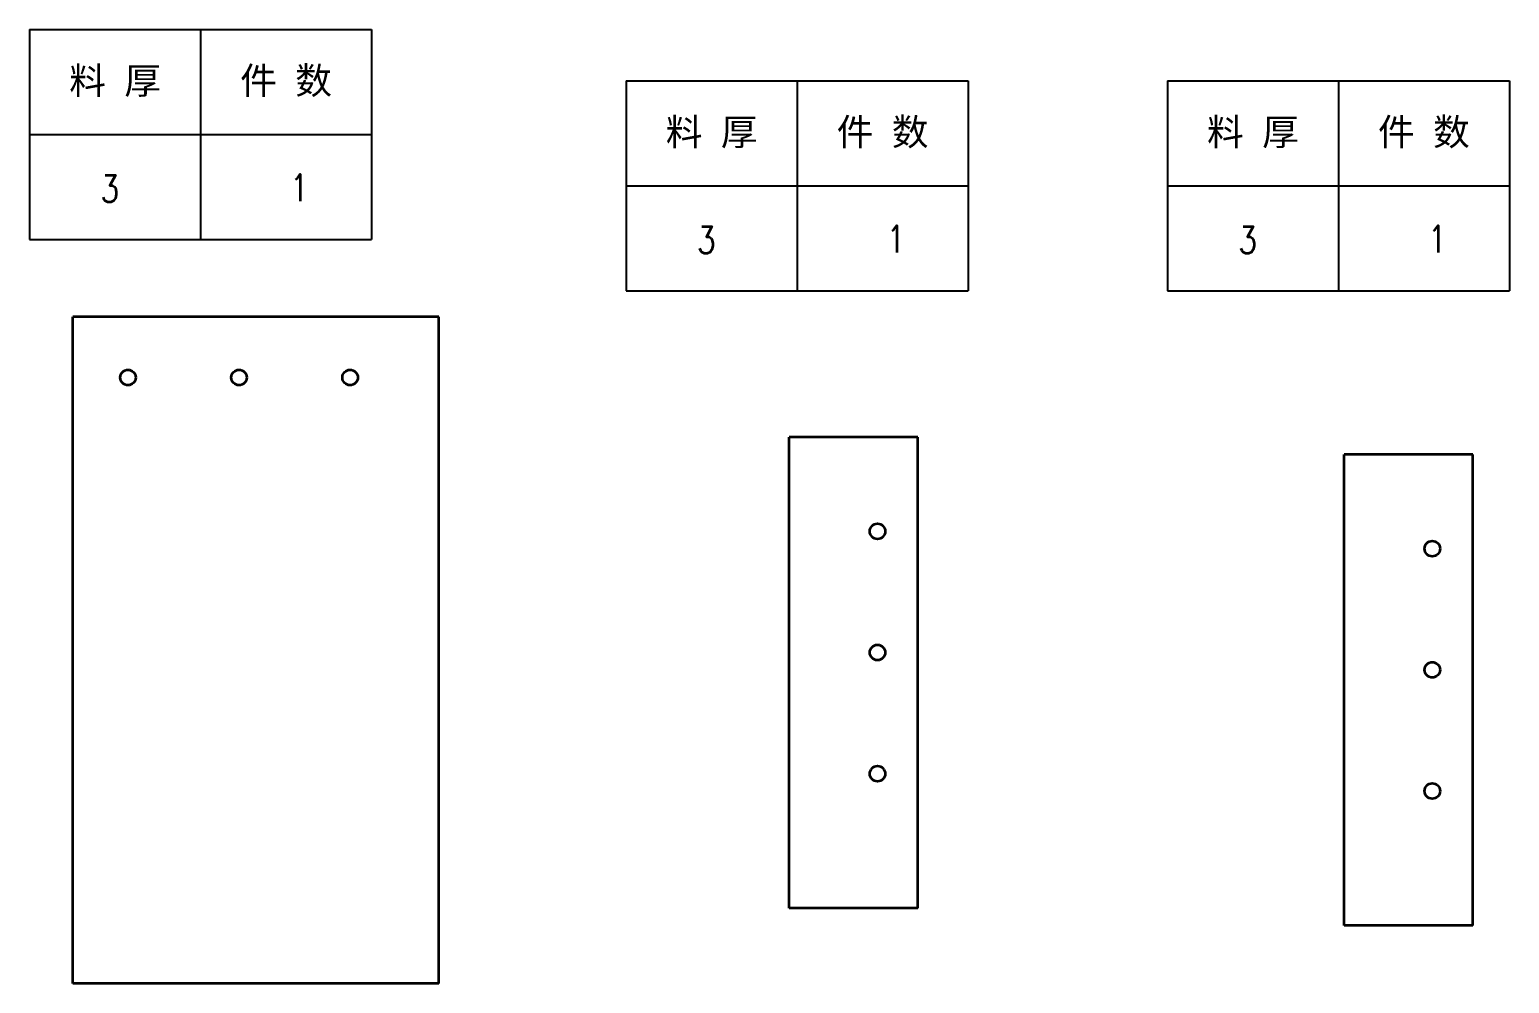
# Model space of a CAD drawing. Header units: millimetres. Extents: x -1727 to 307751, y -105919 to 6637.
# Drawn here: x 6733 to 8931, y -19302 to -17886 of the extents above; entities that cross this region are included whole.
import ezdxf
from ezdxf.enums import TextEntityAlignment as Align

# ---------------------------------------------------------------- set-up
doc = ezdxf.new("R2010")
doc.units = ezdxf.units.MM
doc.styles.add('DIM', font='txt.shx', dxfattribs={"width": 0.8, "bigfont": 'bigfont.shx'})
doc.styles.get("Standard").update_dxf_attribs({"font": 'arial.ttf'})

# ---------------------------------------------------------------- blocks, each defined once
blk = doc.blocks.new('*T16')
at = {"color": 0, "linetype": 'ByBlock', "lineweight": -2, "transparency": 16777216}
for p, q in [((0, 0), (127, 0)), ((0, 0), (0, -78)), ((63.5, 0), (63.5, -78)), ((127, 0), (127, -78)), ((0, -39), (127, -39)), ((0, -78), (127, -78))]:
    blk.add_line(p, q, dxfattribs=at)
at = {"color": 0, "transparency": 16777216, "char_height": 10, "width": 60.5, "attachment_point": 5}
for s, insert in [('{\\fSimSun|b0|i0|c134|p2;料 厚}', (31.75, -19.5)), ('{\\fSimSun|b0|i0|c134|p2;件 数}', (95.25, -19.5))]:
    blk.add_mtext(s, dxfattribs=dict(at, insert=insert))
blk = doc.blocks.new('拆图参数')
blk.add_blockref('*T16', (-63.5, 78))
at = {"style": 'DIM', "width": 0.8}
blk.add_attdef('6', text='', height=10, dxfattribs=at).set_placement((-37.13, 18.91), align=Align.MIDDLE_LEFT)
blk.add_attdef('1', text='', height=10, dxfattribs=at).set_placement((36.65, 19.27), align=Align.MIDDLE_CENTER)

msp = doc.modelspace()

# ---------------------------------------------------------------- linework, layer by layer
at = {"color": 7, "lineweight": 35}
for p, q in [((6796.63571, -19302.31593), (6796.63571, -18312.31593)), ((7340.63571, -18312.31593), (6796.63571, -18312.31593)), ((7340.63571, -19302.31593), (7340.63571, -18312.31593)), ((7861.0859, -19190.79476), (7861.0859, -18490.79476)), ((8052.0859, -18490.79476), (7861.0859, -18490.79476)), ((8052.0859, -19190.79476), (8052.0859, -18490.79476)), ((8685.17651, -19216.53028), (8685.17651, -18516.53028)), ((8876.17651, -18516.53028), (8685.17651, -18516.53028)), ((8876.17651, -19216.53028), (8876.17651, -18516.53028)), ((8052.0859, -19190.79476), (7861.0859, -19190.79476)), ((8876.17651, -19216.53028), (8685.17651, -19216.53028)), ((7340.63571, -19302.31593), (6796.63571, -19302.31593))]:
    msp.add_line(p, q, dxfattribs=at)
for centre in [(6878.63571, -18402.31593), (7043.63571, -18402.31593), (7208.63571, -18402.31593), (7992.0859, -18630.79476), (8816.17651, -18656.53028), (7992.0859, -18810.79476), (8816.17651, -18836.53028), (7992.0859, -18990.79476), (8816.17651, -19016.53028)]:
    msp.add_circle(centre, 11.5, dxfattribs=at)

# ---------------------------------------------------------------- block references
at = {"xscale": 4, "yscale": 4, "zscale": 4}
for p in [(6986.52778, -18197.50427), (7872.71727, -18273.74788), (8676.74383, -18273.74788)]:
    msp.add_blockref('拆图参数', p, dxfattribs=at).add_auto_attribs({'1': '1', '6': '3'})

doc.saveas('drawing.dxf')
